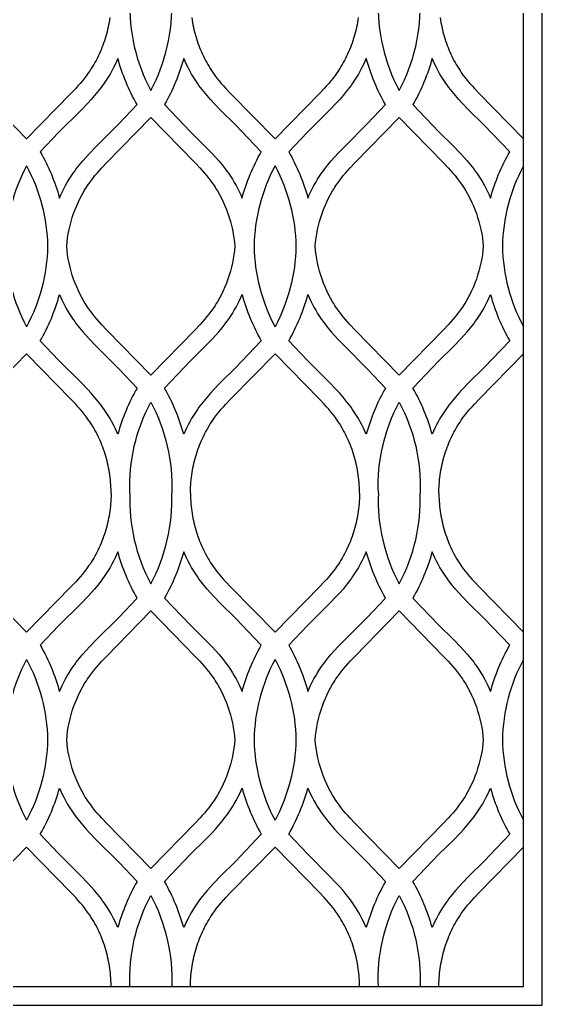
# Model space of a CAD drawing. Extents: x 598 to 1036, y 464 to 1319.
# Drawn here: x 813.9 to 1035.8, y 463.9 to 882.8 of the extents above; entities that cross this region are included whole.
import ezdxf

# ---------------------------------------------------------------- set-up
doc = ezdxf.new("R2010")
doc.units = 0
doc.layers.add('LAYER_01', color=7, linetype='CONTINUOUS')

msp = doc.modelspace()

# ---------------------------------------------------------------- linework, layer by layer
at = {"layer": 'LAYER_01'}
for points in [[(597.73, 463.89), (1035.82, 463.89), (1035.82, 1318.88), (597.73, 1318.88)], [(605.73, 471.89), (1027.82, 471.89), (1027.82, 1310.88), (605.73, 1310.88)], [(833.82, 786.51), (833.99, 788.29), (834.22, 790.07), (834.51, 791.84), (834.85, 793.59), (835.25, 795.34), (835.7, 797.07), (836.21, 798.78), (836.77, 800.47), (837.39, 802.15), (838.06, 803.79), (838.78, 805.42), (839.55, 807.01), (840.38, 808.58), (841.25, 810.11), (841.71, 810.86), (842.18, 811.6), (842.66, 812.34), (843.16, 813.06), (844.01, 814.25), (844.89, 815.41), (845.8, 816.55), (846.74, 817.66), (847.7, 818.76), (848.68, 819.84), (850.7, 821.97), (869.54, 841.25), (888.38, 821.97), (890.39, 819.84), (891.37, 818.76), (892.33, 817.66), (893.27, 816.55), (894.18, 815.41), (895.07, 814.25), (895.92, 813.06), (896.41, 812.34), (896.89, 811.6), (897.36, 810.86), (897.82, 810.11), (898.69, 808.58), (899.52, 807.01), (900.29, 805.42), (901.01, 803.79), (901.68, 802.15), (902.3, 800.47), (902.86, 798.78), (903.37, 797.07), (903.82, 795.34), (904.22, 793.59), (904.56, 791.84), (904.85, 790.07), (905.08, 788.29), (905.26, 786.51), (905.08, 784.73), (904.85, 782.96), (904.56, 781.19), (904.22, 779.43), (903.82, 777.69), (903.37, 775.96), (902.86, 774.25), (902.3, 772.55), (901.68, 770.88), (901.01, 769.23), (900.29, 767.61), (899.52, 766.01), (898.69, 764.45), (897.82, 762.92), (897.36, 762.17), (896.89, 761.42), (896.41, 760.69), (895.92, 759.96), (895.07, 758.78), (894.18, 757.62), (893.27, 756.48), (892.33, 755.36), (891.37, 754.26), (890.39, 753.18), (888.38, 751.06), (869.54, 731.78), (850.7, 751.06), (848.68, 753.18), (847.7, 754.26), (846.74, 755.36), (845.8, 756.48), (844.89, 757.62), (844.01, 758.78), (843.16, 759.96), (842.66, 760.69), (842.18, 761.42), (841.71, 762.17), (841.25, 762.92), (840.38, 764.45), (839.55, 766.01), (838.78, 767.61), (838.06, 769.23), (837.39, 770.88), (836.77, 772.55), (836.21, 774.25), (835.7, 775.96), (835.25, 777.69), (834.85, 779.43), (834.51, 781.19), (834.22, 782.96), (833.99, 784.73)], [(939.34, 786.51), (939.51, 788.29), (939.75, 790.07), (940.03, 791.84), (940.38, 793.59), (940.78, 795.34), (941.23, 797.07), (941.74, 798.78), (942.3, 800.47), (942.91, 802.15), (943.58, 803.79), (944.3, 805.42), (945.08, 807.01), (945.9, 808.58), (946.78, 810.11), (947.23, 810.86), (947.7, 811.6), (948.19, 812.34), (948.68, 813.06), (949.53, 814.25), (950.41, 815.41), (951.32, 816.55), (952.26, 817.66), (953.22, 818.76), (954.21, 819.84), (956.22, 821.97), (975.06, 841.25), (993.9, 821.97), (995.92, 819.84), (996.9, 818.76), (997.86, 817.66), (998.8, 816.55), (999.71, 815.41), (1000.59, 814.25), (1001.44, 813.06), (1001.93, 812.34), (1002.42, 811.6), (1002.89, 810.86), (1003.34, 810.11), (1004.22, 808.58), (1005.04, 807.01), (1005.82, 805.42), (1006.54, 803.79), (1007.21, 802.15), (1007.82, 800.47), (1008.38, 798.78), (1008.89, 797.07), (1009.34, 795.34), (1009.74, 793.59), (1010.09, 791.84), (1010.37, 790.07), (1010.61, 788.29), (1010.78, 786.51), (1010.61, 784.73), (1010.37, 782.96), (1010.09, 781.19), (1009.74, 779.43), (1009.34, 777.69), (1008.89, 775.96), (1008.38, 774.25), (1007.82, 772.55), (1007.21, 770.88), (1006.54, 769.23), (1005.82, 767.61), (1005.04, 766.01), (1004.22, 764.45), (1003.34, 762.92), (1002.89, 762.17), (1002.42, 761.42), (1001.93, 760.69), (1001.44, 759.96), (1000.59, 758.78), (999.71, 757.62), (998.8, 756.48), (997.86, 755.36), (996.9, 754.26), (995.92, 753.18), (993.9, 751.06), (975.06, 731.78), (956.22, 751.06), (954.21, 753.18), (953.22, 754.26), (952.26, 755.36), (951.32, 756.48), (950.41, 757.62), (949.53, 758.78), (948.68, 759.96), (948.19, 760.69), (947.7, 761.42), (947.23, 762.17), (946.78, 762.92), (945.9, 764.45), (945.08, 766.01), (944.3, 767.61), (943.58, 769.23), (942.91, 770.88), (942.3, 772.55), (941.74, 774.25), (941.23, 775.96), (940.78, 777.69), (940.38, 779.43), (940.03, 781.19), (939.75, 782.96), (939.51, 784.73)], [(833.82, 576.77), (833.99, 578.55), (834.22, 580.32), (834.51, 582.09), (834.85, 583.85), (835.25, 585.59), (835.7, 587.32), (836.21, 589.03), (836.77, 590.73), (837.39, 592.4), (838.06, 594.05), (838.78, 595.67), (839.55, 597.26), (840.38, 598.83), (841.25, 600.36), (841.71, 601.11), (842.18, 601.86), (842.66, 602.59), (843.16, 603.32), (844.01, 604.5), (844.89, 605.66), (845.8, 606.8), (846.74, 607.92), (847.7, 609.02), (848.68, 610.1), (850.7, 612.22), (869.54, 631.5), (888.38, 612.22), (890.39, 610.1), (891.37, 609.02), (892.33, 607.92), (893.27, 606.8), (894.18, 605.66), (895.07, 604.5), (895.92, 603.32), (896.41, 602.59), (896.89, 601.86), (897.36, 601.11), (897.82, 600.36), (898.69, 598.83), (899.52, 597.26), (900.29, 595.67), (901.01, 594.05), (901.68, 592.4), (902.3, 590.73), (902.86, 589.03), (903.37, 587.32), (903.82, 585.59), (904.22, 583.85), (904.56, 582.09), (904.85, 580.32), (905.08, 578.55), (905.26, 576.77), (905.08, 574.99), (904.85, 573.21), (904.56, 571.44), (904.22, 569.69), (903.82, 567.94), (903.37, 566.21), (902.86, 564.5), (902.3, 562.81), (901.68, 561.13), (901.01, 559.48), (900.29, 557.86), (899.52, 556.27), (898.69, 554.7), (897.82, 553.17), (897.36, 552.42), (896.89, 551.68), (896.41, 550.94), (895.92, 550.22), (895.07, 549.03), (894.18, 547.87), (893.27, 546.73), (892.33, 545.61), (891.37, 544.52), (890.39, 543.43), (888.38, 541.31), (869.54, 522.03), (850.7, 541.31), (848.68, 543.43), (847.7, 544.52), (846.74, 545.61), (845.8, 546.73), (844.89, 547.87), (844.01, 549.03), (843.16, 550.22), (842.66, 550.94), (842.18, 551.68), (841.71, 552.42), (841.25, 553.17), (840.38, 554.7), (839.55, 556.27), (838.78, 557.86), (838.06, 559.48), (837.39, 561.13), (836.77, 562.81), (836.21, 564.5), (835.7, 566.21), (835.25, 567.94), (834.85, 569.69), (834.51, 571.44), (834.22, 573.21), (833.99, 574.99)], [(939.34, 576.77), (939.51, 578.55), (939.75, 580.32), (940.03, 582.09), (940.38, 583.85), (940.78, 585.59), (941.23, 587.32), (941.74, 589.03), (942.3, 590.73), (942.91, 592.4), (943.58, 594.05), (944.3, 595.67), (945.08, 597.26), (945.9, 598.83), (946.78, 600.36), (947.23, 601.11), (947.7, 601.86), (948.19, 602.59), (948.68, 603.32), (949.53, 604.5), (950.41, 605.66), (951.32, 606.8), (952.26, 607.92), (953.22, 609.02), (954.21, 610.1), (956.22, 612.22), (975.06, 631.5), (993.9, 612.22), (995.92, 610.1), (996.9, 609.02), (997.86, 607.92), (998.8, 606.8), (999.71, 605.66), (1000.59, 604.5), (1001.44, 603.32), (1001.93, 602.59), (1002.42, 601.86), (1002.89, 601.11), (1003.34, 600.36), (1004.22, 598.83), (1005.04, 597.26), (1005.82, 595.67), (1006.54, 594.05), (1007.21, 592.4), (1007.82, 590.73), (1008.38, 589.03), (1008.89, 587.32), (1009.34, 585.59), (1009.74, 583.85), (1010.09, 582.09), (1010.37, 580.32), (1010.61, 578.55), (1010.78, 576.77), (1010.61, 574.99), (1010.37, 573.21), (1010.09, 571.44), (1009.74, 569.69), (1009.34, 567.94), (1008.89, 566.21), (1008.38, 564.5), (1007.82, 562.81), (1007.21, 561.13), (1006.54, 559.48), (1005.82, 557.86), (1005.04, 556.27), (1004.22, 554.7), (1003.34, 553.17), (1002.89, 552.42), (1002.42, 551.68), (1001.93, 550.94), (1001.44, 550.22), (1000.59, 549.03), (999.71, 547.87), (998.8, 546.73), (997.86, 545.61), (996.9, 544.52), (995.92, 543.43), (993.9, 541.31), (975.06, 522.03), (956.22, 541.31), (954.21, 543.43), (953.22, 544.52), (952.26, 545.61), (951.32, 546.73), (950.41, 547.87), (949.53, 549.03), (948.68, 550.22), (948.19, 550.94), (947.7, 551.68), (947.23, 552.42), (946.78, 553.17), (945.9, 554.7), (945.08, 556.27), (944.3, 557.86), (943.58, 559.48), (942.91, 561.13), (942.3, 562.81), (941.74, 564.5), (941.23, 566.21), (940.78, 567.94), (940.38, 569.69), (940.03, 571.44), (939.75, 573.21), (939.51, 574.99)]]:
    msp.add_lwpolyline(points, close=True, dxfattribs=at)
for points in [[(860.66, 891.39, 0.133325), (869.54, 852.76, 0.133325), (878.41, 891.39)], [(966.19, 891.39, 0.133325), (975.06, 852.76, 0.133325), (983.93, 891.39)], [(816.77, 820.68, 0.118343), (807.86, 786.51, 0.118343), (816.77, 752.35)], [(816.77, 820.68, -0.118343), (825.69, 786.51, -0.118343), (816.77, 752.35)], [(922.3, 820.68, 0.118343), (913.38, 786.51, 0.118343), (922.3, 752.35)], [(922.3, 820.68, -0.118343), (931.21, 786.51, -0.118343), (922.3, 752.35)], [(1027.82, 820.68, 0.118343), (1018.91, 786.51, 0.118343), (1027.82, 752.35)], [(860.66, 681.64, -0.133325), (869.54, 720.27, -0.133325), (878.41, 681.64)], [(966.19, 681.64, -0.133325), (975.06, 720.27, -0.133325), (983.93, 681.64)], [(860.66, 681.64, 0.133325), (869.54, 643.01, 0.133325), (878.41, 681.64)], [(966.19, 681.64, 0.133325), (975.06, 643.01, 0.133325), (983.93, 681.64)], [(816.77, 610.93, 0.118343), (807.86, 576.77, 0.118343), (816.77, 542.6)], [(816.77, 610.93, -0.118343), (825.69, 576.77, -0.118343), (816.77, 542.6)], [(922.3, 610.93, 0.118343), (913.38, 576.77, 0.118343), (922.3, 542.6)], [(922.3, 610.93, -0.118343), (931.21, 576.77, -0.118343), (922.3, 542.6)], [(1027.82, 610.93, 0.118343), (1018.91, 576.77, 0.118343), (1027.82, 542.6)], [(860.66, 471.89, -0.133325), (869.54, 510.52, -0.133325), (878.41, 471.89)], [(966.19, 471.89, -0.133325), (975.06, 510.52, -0.133325), (983.93, 471.89)]]:
    msp.add_lwpolyline(points, format="xyb", dxfattribs=at)
for points in [[(852.14, 883.72), (851.99, 882.71), (851.82, 881.71), (851.63, 880.71), (851.43, 879.72), (851.21, 878.72), (850.97, 877.74), (850.71, 876.75), (850.44, 875.78), (850.14, 874.81), (849.83, 873.84), (849.51, 872.88), (849.16, 871.93), (848.8, 870.99), (848.42, 870.05), (848.03, 869.12), (847.61, 868.2), (847.18, 867.29), (846.74, 866.39), (846.27, 865.5), (845.8, 864.61), (845.3, 863.74), (844.79, 862.88), (844.26, 862.04), (843.72, 861.2), (843.15, 860.38), (842.3, 859.19), (841.42, 858.03), (840.51, 856.89), (839.57, 855.77), (838.61, 854.68), (837.63, 853.59), (835.62, 851.47), (816.77, 832.19)], [(886.93, 883.72), (887.08, 882.71), (887.25, 881.71), (887.44, 880.71), (887.64, 879.72), (887.86, 878.72), (888.1, 877.74), (888.36, 876.75), (888.64, 875.78), (888.93, 874.81), (889.24, 873.84), (889.57, 872.88), (889.91, 871.93), (890.27, 870.99), (890.65, 870.05), (891.05, 869.12), (891.46, 868.2), (891.89, 867.29), (892.33, 866.39), (892.8, 865.5), (893.28, 864.61), (893.77, 863.74), (894.28, 862.88), (894.81, 862.04), (895.36, 861.2), (895.92, 860.38), (896.77, 859.19), (897.65, 858.03), (898.56, 856.89), (899.5, 855.77), (900.46, 854.68), (901.44, 853.59), (903.46, 851.47), (922.3, 832.19)], [(957.66, 883.72), (957.51, 882.71), (957.34, 881.71), (957.16, 880.71), (956.95, 879.72), (956.73, 878.72), (956.49, 877.74), (956.23, 876.75), (955.96, 875.78), (955.67, 874.81), (955.36, 873.84), (955.03, 872.88), (954.69, 871.93), (954.32, 870.99), (953.95, 870.05), (953.55, 869.12), (953.14, 868.2), (952.71, 867.29), (952.26, 866.39), (951.8, 865.5), (951.32, 864.61), (950.82, 863.74), (950.31, 862.88), (949.78, 862.04), (949.24, 861.2), (948.68, 860.38), (947.83, 859.19), (946.95, 858.03), (946.03, 856.89), (945.1, 855.77), (944.13, 854.68), (943.15, 853.59), (941.14, 851.47), (922.3, 832.19)], [(992.46, 883.72), (992.61, 882.71), (992.78, 881.71), (992.96, 880.71), (993.17, 879.72), (993.39, 878.72), (993.63, 877.74), (993.89, 876.75), (994.16, 875.78), (994.45, 874.81), (994.76, 873.84), (995.09, 872.88), (995.43, 871.93), (995.8, 870.99), (996.18, 870.05), (996.57, 869.12), (996.98, 868.2), (997.41, 867.29), (997.86, 866.39), (998.32, 865.5), (998.8, 864.61), (999.3, 863.74), (999.81, 862.88), (1000.34, 862.04), (1000.88, 861.2), (1001.44, 860.38), (1002.29, 859.19), (1003.18, 858.03), (1004.09, 856.89), (1005.02, 855.77), (1005.99, 854.68), (1006.97, 853.59), (1008.98, 851.47), (1027.82, 832.19)], [(797.93, 851.47), (816.77, 832.19)], [(797.93, 721.55), (816.77, 740.84)], [(852.68, 681.64), (852.65, 683.24), (852.61, 684.25), (852.56, 685.26), (852.48, 686.28), (852.38, 687.29), (852.27, 688.3), (852.14, 689.31), (851.99, 690.31), (851.82, 691.31), (851.63, 692.31), (851.43, 693.31), (851.21, 694.3), (850.97, 695.29), (850.71, 696.27), (850.44, 697.25), (850.14, 698.22), (849.83, 699.19), (849.51, 700.14), (849.16, 701.1), (848.8, 702.04), (848.42, 702.98), (848.03, 703.91), (847.61, 704.83), (847.18, 705.74), (846.74, 706.64), (846.27, 707.53), (845.8, 708.41), (845.3, 709.28), (844.79, 710.14), (844.26, 710.99), (843.72, 711.83), (843.15, 712.65), (842.3, 713.84), (841.42, 715), (840.51, 716.13), (839.57, 717.25), (838.61, 718.35), (837.63, 719.43), (835.62, 721.55), (816.77, 740.84)], [(886.39, 681.64), (886.42, 683.24), (886.46, 684.25), (886.52, 685.26), (886.59, 686.28), (886.69, 687.29), (886.8, 688.3), (886.93, 689.31), (887.08, 690.31), (887.25, 691.31), (887.44, 692.31), (887.64, 693.31), (887.86, 694.3), (888.1, 695.29), (888.36, 696.27), (888.64, 697.25), (888.93, 698.22), (889.24, 699.19), (889.57, 700.14), (889.91, 701.1), (890.27, 702.04), (890.65, 702.98), (891.05, 703.91), (891.46, 704.83), (891.89, 705.74), (892.33, 706.64), (892.8, 707.53), (893.28, 708.41), (893.77, 709.28), (894.28, 710.14), (894.81, 710.99), (895.36, 711.83), (895.92, 712.65), (896.77, 713.84), (897.65, 715), (898.56, 716.13), (899.5, 717.25), (900.46, 718.35), (901.44, 719.43), (903.46, 721.55), (922.3, 740.84)], [(958.2, 681.64), (958.18, 683.24), (958.14, 684.25), (958.08, 685.26), (958, 686.28), (957.91, 687.29), (957.79, 688.3), (957.66, 689.31), (957.51, 690.31), (957.34, 691.31), (957.16, 692.31), (956.95, 693.31), (956.73, 694.3), (956.49, 695.29), (956.23, 696.27), (955.96, 697.25), (955.67, 698.22), (955.36, 699.19), (955.03, 700.14), (954.69, 701.1), (954.32, 702.04), (953.95, 702.98), (953.55, 703.91), (953.14, 704.83), (952.71, 705.74), (952.26, 706.64), (951.8, 707.53), (951.32, 708.41), (950.82, 709.28), (950.31, 710.14), (949.78, 710.99), (949.24, 711.83), (948.68, 712.65), (947.83, 713.84), (946.95, 715), (946.03, 716.13), (945.1, 717.25), (944.13, 718.35), (943.15, 719.43), (941.14, 721.55), (922.3, 740.84)], [(991.92, 681.64), (991.94, 683.24), (991.98, 684.25), (992.04, 685.26), (992.12, 686.28), (992.21, 687.29), (992.33, 688.3), (992.46, 689.31), (992.61, 690.31), (992.78, 691.31), (992.96, 692.31), (993.17, 693.31), (993.39, 694.3), (993.63, 695.29), (993.89, 696.27), (994.16, 697.25), (994.45, 698.22), (994.76, 699.19), (995.09, 700.14), (995.43, 701.1), (995.8, 702.04), (996.18, 702.98), (996.57, 703.91), (996.98, 704.83), (997.41, 705.74), (997.86, 706.64), (998.32, 707.53), (998.8, 708.41), (999.3, 709.28), (999.81, 710.14), (1000.34, 710.99), (1000.88, 711.83), (1001.44, 712.65), (1002.29, 713.84), (1003.18, 715), (1004.09, 716.13), (1005.02, 717.25), (1005.99, 718.35), (1006.97, 719.43), (1008.98, 721.55), (1027.82, 740.84)], [(852.68, 681.64), (852.65, 680.04), (852.61, 679.03), (852.56, 678.02), (852.48, 677), (852.38, 675.99), (852.27, 674.98), (852.14, 673.97), (851.99, 672.97), (851.82, 671.96), (851.63, 670.96), (851.43, 669.97), (851.21, 668.98), (850.97, 667.99), (850.71, 667.01), (850.44, 666.03), (850.14, 665.06), (849.83, 664.09), (849.51, 663.13), (849.16, 662.18), (848.8, 661.24), (848.42, 660.3), (848.03, 659.37), (847.61, 658.45), (847.18, 657.54), (846.74, 656.64), (846.27, 655.75), (845.8, 654.87), (845.3, 654), (844.79, 653.14), (844.26, 652.29), (843.72, 651.45), (843.15, 650.63), (842.3, 649.44), (841.42, 648.28), (840.51, 647.14), (839.57, 646.03), (838.61, 644.93), (837.63, 643.85), (835.62, 641.72), (816.77, 622.44)], [(886.39, 681.64), (886.42, 680.04), (886.46, 679.03), (886.52, 678.02), (886.59, 677), (886.69, 675.99), (886.8, 674.98), (886.93, 673.97), (887.08, 672.97), (887.25, 671.96), (887.44, 670.96), (887.64, 669.97), (887.86, 668.98), (888.1, 667.99), (888.36, 667.01), (888.64, 666.03), (888.93, 665.06), (889.24, 664.09), (889.57, 663.13), (889.91, 662.18), (890.27, 661.24), (890.65, 660.3), (891.05, 659.37), (891.46, 658.45), (891.89, 657.54), (892.33, 656.64), (892.8, 655.75), (893.28, 654.87), (893.77, 654), (894.28, 653.14), (894.81, 652.29), (895.36, 651.45), (895.92, 650.63), (896.77, 649.44), (897.65, 648.28), (898.56, 647.14), (899.5, 646.03), (900.46, 644.93), (901.44, 643.85), (903.46, 641.72), (922.3, 622.44)], [(958.2, 681.64), (958.18, 680.04), (958.14, 679.03), (958.08, 678.02), (958, 677), (957.91, 675.99), (957.79, 674.98), (957.66, 673.97), (957.51, 672.97), (957.34, 671.96), (957.16, 670.96), (956.95, 669.97), (956.73, 668.98), (956.49, 667.99), (956.23, 667.01), (955.96, 666.03), (955.67, 665.06), (955.36, 664.09), (955.03, 663.13), (954.69, 662.18), (954.32, 661.24), (953.95, 660.3), (953.55, 659.37), (953.14, 658.45), (952.71, 657.54), (952.26, 656.64), (951.8, 655.75), (951.32, 654.87), (950.82, 654), (950.31, 653.14), (949.78, 652.29), (949.24, 651.45), (948.68, 650.63), (947.83, 649.44), (946.95, 648.28), (946.03, 647.14), (945.1, 646.03), (944.13, 644.93), (943.15, 643.85), (941.14, 641.72), (922.3, 622.44)], [(991.92, 681.64), (991.94, 680.04), (991.98, 679.03), (992.04, 678.02), (992.12, 677), (992.21, 675.99), (992.33, 674.98), (992.46, 673.97), (992.61, 672.97), (992.78, 671.96), (992.96, 670.96), (993.17, 669.97), (993.39, 668.98), (993.63, 667.99), (993.89, 667.01), (994.16, 666.03), (994.45, 665.06), (994.76, 664.09), (995.09, 663.13), (995.43, 662.18), (995.8, 661.24), (996.18, 660.3), (996.57, 659.37), (996.98, 658.45), (997.41, 657.54), (997.86, 656.64), (998.32, 655.75), (998.8, 654.87), (999.3, 654), (999.81, 653.14), (1000.34, 652.29), (1000.88, 651.45), (1001.44, 650.63), (1002.29, 649.44), (1003.18, 648.28), (1004.09, 647.14), (1005.02, 646.03), (1005.99, 644.93), (1006.97, 643.85), (1008.98, 641.72), (1027.82, 622.44)], [(797.93, 641.72), (816.77, 622.44)], [(797.93, 511.81), (816.77, 531.09)], [(852.68, 471.89), (852.65, 473.49), (852.61, 474.5), (852.56, 475.52), (852.48, 476.53), (852.38, 477.54), (852.27, 478.55), (852.14, 479.56), (851.99, 480.56), (851.82, 481.57), (851.63, 482.57), (851.43, 483.56), (851.21, 484.55), (850.97, 485.54), (850.71, 486.52), (850.44, 487.5), (850.14, 488.47), (849.83, 489.44), (849.51, 490.4), (849.16, 491.35), (848.8, 492.29), (848.42, 493.23), (848.03, 494.16), (847.61, 495.08), (847.18, 495.99), (846.74, 496.89), (846.27, 497.78), (845.8, 498.66), (845.3, 499.54), (844.79, 500.39), (844.26, 501.24), (843.72, 502.08), (843.15, 502.9), (842.3, 504.09), (841.42, 505.25), (840.51, 506.39), (839.57, 507.5), (838.61, 508.6), (837.63, 509.68), (835.62, 511.81), (816.77, 531.09)], [(886.39, 471.89), (886.42, 473.49), (886.46, 474.5), (886.52, 475.52), (886.59, 476.53), (886.69, 477.54), (886.8, 478.55), (886.93, 479.56), (887.08, 480.56), (887.25, 481.57), (887.44, 482.57), (887.64, 483.56), (887.86, 484.55), (888.1, 485.54), (888.36, 486.52), (888.64, 487.5), (888.93, 488.47), (889.24, 489.44), (889.57, 490.4), (889.91, 491.35), (890.27, 492.29), (890.65, 493.23), (891.05, 494.16), (891.46, 495.08), (891.89, 495.99), (892.33, 496.89), (892.8, 497.78), (893.28, 498.66), (893.77, 499.54), (894.28, 500.39), (894.81, 501.24), (895.36, 502.08), (895.92, 502.9), (896.77, 504.09), (897.65, 505.25), (898.56, 506.39), (899.5, 507.5), (900.46, 508.6), (901.44, 509.68), (903.46, 511.81), (922.3, 531.09)], [(958.2, 471.89), (958.18, 473.49), (958.14, 474.5), (958.08, 475.52), (958, 476.53), (957.91, 477.54), (957.79, 478.55), (957.66, 479.56), (957.51, 480.56), (957.34, 481.57), (957.16, 482.57), (956.95, 483.56), (956.73, 484.55), (956.49, 485.54), (956.23, 486.52), (955.96, 487.5), (955.67, 488.47), (955.36, 489.44), (955.03, 490.4), (954.69, 491.35), (954.32, 492.29), (953.95, 493.23), (953.55, 494.16), (953.14, 495.08), (952.71, 495.99), (952.26, 496.89), (951.8, 497.78), (951.32, 498.66), (950.82, 499.54), (950.31, 500.39), (949.78, 501.24), (949.24, 502.08), (948.68, 502.9), (947.83, 504.09), (946.95, 505.25), (946.03, 506.39), (945.1, 507.5), (944.13, 508.6), (943.15, 509.68), (941.14, 511.81), (922.3, 531.09)], [(991.92, 471.89), (991.94, 473.49), (991.98, 474.5), (992.04, 475.52), (992.12, 476.53), (992.21, 477.54), (992.33, 478.55), (992.46, 479.56), (992.61, 480.56), (992.78, 481.57), (992.96, 482.57), (993.17, 483.56), (993.39, 484.55), (993.63, 485.54), (993.89, 486.52), (994.16, 487.5), (994.45, 488.47), (994.76, 489.44), (995.09, 490.4), (995.43, 491.35), (995.8, 492.29), (996.18, 493.23), (996.57, 494.16), (996.98, 495.08), (997.41, 495.99), (997.86, 496.89), (998.32, 497.78), (998.8, 498.66), (999.3, 499.54), (999.81, 500.39), (1000.34, 501.24), (1000.88, 502.08), (1001.44, 502.9), (1002.29, 504.09), (1003.18, 505.25), (1004.09, 506.39), (1005.02, 507.5), (1005.99, 508.6), (1006.97, 509.68), (1008.98, 511.81), (1027.82, 531.09)]]:
    msp.add_lwpolyline(points, dxfattribs=at)
for points in [[(863.72, 846.75, -0.063829), (855.56, 866.38), (855, 865.11), (854.4, 863.84), (853.72, 862.46), (852.99, 861.1), (852.23, 859.75), (851.44, 858.43), (850.61, 857.12), (849.74, 855.84), (849.09, 854.91), (848.42, 854), (847.06, 852.27), (845.65, 850.58), (844.25, 848.98), (842.8, 847.41), (839.92, 844.45), (830.39, 834.92), (822.59, 826.69, -0.063829), (830.75, 807.05), (831.31, 808.33), (831.91, 809.6), (832.6, 810.98), (833.32, 812.34), (834.08, 813.69), (834.87, 815.01), (835.7, 816.32), (836.57, 817.6), (837.22, 818.52), (837.89, 819.43), (839.25, 821.17), (840.66, 822.86), (842.06, 824.46), (843.51, 826.03), (846.39, 828.99), (855.92, 838.52)], [(883.51, 866.38, -0.063829), (875.35, 846.75), (886.37, 835.22), (892.69, 828.99), (895.56, 826.03), (897.01, 824.46), (898.41, 822.86), (899.82, 821.17), (901.18, 819.43), (901.85, 818.52), (902.5, 817.6), (903.37, 816.32), (904.2, 815.01), (905, 813.69), (905.75, 812.34), (906.48, 810.98), (907.17, 809.6), (907.76, 808.33), (908.32, 807.05, -0.063829), (916.48, 826.69), (905.46, 838.22), (899.15, 844.45), (896.27, 847.41), (894.83, 848.98), (893.42, 850.58), (892.01, 852.27), (890.66, 854), (889.98, 854.91), (889.33, 855.84), (888.46, 857.12), (887.63, 858.43), (886.84, 859.75), (886.08, 861.1), (885.36, 862.46), (884.67, 863.84), (884.08, 865.11)], [(969.25, 846.75, -0.063829), (961.08, 866.38), (960.52, 865.11), (959.93, 863.84), (959.24, 862.46), (958.52, 861.1), (957.76, 859.75), (956.96, 858.43), (956.13, 857.12), (955.27, 855.84), (954.61, 854.91), (953.94, 854), (952.59, 852.27), (951.18, 850.58), (949.77, 848.98), (948.33, 847.41), (945.45, 844.45), (935.91, 834.92), (928.11, 826.69, -0.063829), (936.28, 807.05), (936.84, 808.33), (937.43, 809.6), (938.12, 810.98), (938.84, 812.34), (939.6, 813.69), (940.39, 815.01), (941.23, 816.32), (942.09, 817.6), (942.75, 818.52), (943.42, 819.43), (944.77, 821.17), (946.18, 822.86), (947.59, 824.46), (949.03, 826.03), (951.91, 828.99), (961.45, 838.52)], [(989.04, 866.38, -0.063829), (980.87, 846.75), (991.9, 835.22), (998.21, 828.99), (1001.09, 826.03), (1002.53, 824.46), (1003.94, 822.86), (1005.35, 821.17), (1006.7, 819.43), (1007.37, 818.52), (1008.03, 817.6), (1008.9, 816.32), (1009.73, 815.01), (1010.52, 813.69), (1011.28, 812.34), (1012, 810.98), (1012.69, 809.6), (1013.28, 808.33), (1013.84, 807.05, -0.063829), (1022.01, 826.69), (1010.98, 838.22), (1004.67, 844.45), (1001.79, 847.41), (1000.35, 848.98), (998.94, 850.58), (997.54, 852.27), (996.18, 854), (995.51, 854.91), (994.85, 855.84), (993.99, 857.12), (993.16, 858.43), (992.36, 859.75), (991.6, 861.1), (990.88, 862.46), (990.19, 863.84), (989.6, 865.11)], [(863.72, 726.28, 0.063829), (855.56, 706.64), (855, 707.92), (854.4, 709.18), (853.72, 710.57), (852.99, 711.93), (852.23, 713.27), (851.44, 714.6), (850.61, 715.9), (849.74, 717.19), (849.09, 718.11), (848.42, 719.02), (847.06, 720.76), (845.65, 722.45), (844.25, 724.05), (842.8, 725.61), (839.92, 728.58), (830.39, 738.11), (822.59, 746.33, 0.063829), (830.75, 765.97), (831.31, 764.69), (831.91, 763.43), (832.6, 762.05), (833.32, 760.68), (834.08, 759.34), (834.87, 758.02), (835.7, 756.71), (836.57, 755.43), (837.22, 754.5), (837.89, 753.59), (839.25, 751.85), (840.66, 750.16), (842.06, 748.56), (843.51, 747), (846.39, 744.03), (855.92, 734.5)], [(883.51, 706.64, 0.063829), (875.35, 726.28), (886.37, 737.8), (892.69, 744.03), (895.56, 747), (897.01, 748.56), (898.41, 750.16), (899.82, 751.85), (901.18, 753.59), (901.85, 754.5), (902.5, 755.43), (903.37, 756.71), (904.2, 758.02), (905, 759.34), (905.75, 760.68), (906.48, 762.05), (907.17, 763.43), (907.76, 764.69), (908.32, 765.97, 0.063829), (916.48, 746.33), (905.46, 734.81), (899.15, 728.58), (896.27, 725.61), (894.83, 724.05), (893.42, 722.45), (892.01, 720.76), (890.66, 719.02), (889.98, 718.11), (889.33, 717.19), (888.46, 715.9), (887.63, 714.6), (886.84, 713.27), (886.08, 711.93), (885.36, 710.57), (884.67, 709.18), (884.08, 707.92)], [(969.25, 726.28, 0.063829), (961.08, 706.64), (960.52, 707.92), (959.93, 709.18), (959.24, 710.57), (958.52, 711.93), (957.76, 713.27), (956.96, 714.6), (956.13, 715.9), (955.27, 717.19), (954.61, 718.11), (953.94, 719.02), (952.59, 720.76), (951.18, 722.45), (949.77, 724.05), (948.33, 725.61), (945.45, 728.58), (935.91, 738.11), (928.11, 746.33, 0.063829), (936.28, 765.97), (936.84, 764.69), (937.43, 763.43), (938.12, 762.05), (938.84, 760.68), (939.6, 759.34), (940.39, 758.02), (941.23, 756.71), (942.09, 755.43), (942.75, 754.5), (943.42, 753.59), (944.77, 751.85), (946.18, 750.16), (947.59, 748.56), (949.03, 747), (951.91, 744.03), (961.45, 734.5)], [(989.04, 706.64, 0.063829), (980.87, 726.28), (991.9, 737.8), (998.21, 744.03), (1001.09, 747), (1002.53, 748.56), (1003.94, 750.16), (1005.35, 751.85), (1006.7, 753.59), (1007.37, 754.5), (1008.03, 755.43), (1008.9, 756.71), (1009.73, 758.02), (1010.52, 759.34), (1011.28, 760.68), (1012, 762.05), (1012.69, 763.43), (1013.28, 764.69), (1013.84, 765.97, 0.063829), (1022.01, 746.33), (1010.98, 734.81), (1004.67, 728.58), (1001.79, 725.61), (1000.35, 724.05), (998.94, 722.45), (997.54, 720.76), (996.18, 719.02), (995.51, 718.11), (994.85, 717.19), (993.99, 715.9), (993.16, 714.6), (992.36, 713.27), (991.6, 711.93), (990.88, 710.57), (990.19, 709.18), (989.6, 707.92)], [(863.72, 637, -0.063829), (855.56, 656.64), (855, 655.36), (854.4, 654.1), (853.72, 652.71), (852.99, 651.35), (852.23, 650.01), (851.44, 648.68), (850.61, 647.37), (849.74, 646.09), (849.09, 645.17), (848.42, 644.26), (847.06, 642.52), (845.65, 640.83), (844.25, 639.23), (842.8, 637.66), (839.92, 634.7), (830.39, 625.17), (822.59, 616.94, -0.063829), (830.75, 597.31), (831.31, 598.58), (831.91, 599.85), (832.6, 601.23), (833.32, 602.59), (834.08, 603.94), (834.87, 605.26), (835.7, 606.57), (836.57, 607.85), (837.22, 608.78), (837.89, 609.69), (839.25, 611.42), (840.66, 613.12), (842.06, 614.71), (843.51, 616.28), (846.39, 619.24), (855.92, 628.78)], [(883.51, 656.64, -0.063829), (875.35, 637), (886.37, 625.48), (892.69, 619.24), (895.56, 616.28), (897.01, 614.71), (898.41, 613.12), (899.82, 611.42), (901.18, 609.69), (901.85, 608.78), (902.5, 607.85), (903.37, 606.57), (904.2, 605.26), (905, 603.94), (905.75, 602.59), (906.48, 601.23), (907.17, 599.85), (907.76, 598.58), (908.32, 597.31, -0.063829), (916.48, 616.94), (905.46, 628.47), (899.15, 634.7), (896.27, 637.66), (894.83, 639.23), (893.42, 640.83), (892.01, 642.52), (890.66, 644.26), (889.98, 645.17), (889.33, 646.09), (888.46, 647.37), (887.63, 648.68), (886.84, 650.01), (886.08, 651.35), (885.36, 652.71), (884.67, 654.1), (884.08, 655.36)], [(969.25, 637, -0.063829), (961.08, 656.64), (960.52, 655.36), (959.93, 654.1), (959.24, 652.71), (958.52, 651.35), (957.76, 650.01), (956.96, 648.68), (956.13, 647.37), (955.27, 646.09), (954.61, 645.17), (953.94, 644.26), (952.59, 642.52), (951.18, 640.83), (949.77, 639.23), (948.33, 637.66), (945.45, 634.7), (935.91, 625.17), (928.11, 616.94, -0.063829), (936.28, 597.31), (936.84, 598.58), (937.43, 599.85), (938.12, 601.23), (938.84, 602.59), (939.6, 603.94), (940.39, 605.26), (941.23, 606.57), (942.09, 607.85), (942.75, 608.78), (943.42, 609.69), (944.77, 611.42), (946.18, 613.12), (947.59, 614.71), (949.03, 616.28), (951.91, 619.24), (961.45, 628.78)], [(989.04, 656.64, -0.063829), (980.87, 637), (991.9, 625.48), (998.21, 619.24), (1001.09, 616.28), (1002.53, 614.71), (1003.94, 613.12), (1005.35, 611.42), (1006.7, 609.69), (1007.37, 608.78), (1008.03, 607.85), (1008.9, 606.57), (1009.73, 605.26), (1010.52, 603.94), (1011.28, 602.59), (1012, 601.23), (1012.69, 599.85), (1013.28, 598.58), (1013.84, 597.31, -0.063829), (1022.01, 616.94), (1010.98, 628.47), (1004.67, 634.7), (1001.79, 637.66), (1000.35, 639.23), (998.94, 640.83), (997.54, 642.52), (996.18, 644.26), (995.51, 645.17), (994.85, 646.09), (993.99, 647.37), (993.16, 648.68), (992.36, 650.01), (991.6, 651.35), (990.88, 652.71), (990.19, 654.1), (989.6, 655.36)], [(863.72, 516.53, 0.063829), (855.56, 496.89), (855, 498.17), (854.4, 499.44), (853.72, 500.82), (852.99, 502.18), (852.23, 503.53), (851.44, 504.85), (850.61, 506.16), (849.74, 507.44), (849.09, 508.36), (848.42, 509.28), (847.06, 511.01), (845.65, 512.7), (844.25, 514.3), (842.8, 515.87), (839.92, 518.83), (830.39, 528.36), (822.59, 536.59, 0.063829), (830.75, 556.23), (831.31, 554.95), (831.91, 553.68), (832.6, 552.3), (833.32, 550.94), (834.08, 549.59), (834.87, 548.27), (835.7, 546.96), (836.57, 545.68), (837.22, 544.75), (837.89, 543.84), (839.25, 542.11), (840.66, 540.42), (842.06, 538.82), (843.51, 537.25), (846.39, 534.29), (855.92, 524.76)], [(883.51, 496.89, 0.063829), (875.35, 516.53), (886.37, 528.06), (892.69, 534.29), (895.56, 537.25), (897.01, 538.82), (898.41, 540.42), (899.82, 542.11), (901.18, 543.84), (901.85, 544.75), (902.5, 545.68), (903.37, 546.96), (904.2, 548.27), (905, 549.59), (905.75, 550.94), (906.48, 552.3), (907.17, 553.68), (907.76, 554.95), (908.32, 556.23, 0.063829), (916.48, 536.59), (905.46, 525.06), (899.15, 518.83), (896.27, 515.87), (894.83, 514.3), (893.42, 512.7), (892.01, 511.01), (890.66, 509.28), (889.98, 508.36), (889.33, 507.44), (888.46, 506.16), (887.63, 504.85), (886.84, 503.53), (886.08, 502.18), (885.36, 500.82), (884.67, 499.44), (884.08, 498.17)], [(969.25, 516.53, 0.063829), (961.08, 496.89), (960.52, 498.17), (959.93, 499.44), (959.24, 500.82), (958.52, 502.18), (957.76, 503.53), (956.96, 504.85), (956.13, 506.16), (955.27, 507.44), (954.61, 508.36), (953.94, 509.28), (952.59, 511.01), (951.18, 512.7), (949.77, 514.3), (948.33, 515.87), (945.45, 518.83), (935.91, 528.36), (928.11, 536.59, 0.063829), (936.28, 556.23), (936.84, 554.95), (937.43, 553.68), (938.12, 552.3), (938.84, 550.94), (939.6, 549.59), (940.39, 548.27), (941.23, 546.96), (942.09, 545.68), (942.75, 544.75), (943.42, 543.84), (944.77, 542.11), (946.18, 540.42), (947.59, 538.82), (949.03, 537.25), (951.91, 534.29), (961.45, 524.76)], [(989.04, 496.89, 0.063829), (980.87, 516.53), (991.9, 528.06), (998.21, 534.29), (1001.09, 537.25), (1002.53, 538.82), (1003.94, 540.42), (1005.35, 542.11), (1006.7, 543.84), (1007.37, 544.75), (1008.03, 545.68), (1008.9, 546.96), (1009.73, 548.27), (1010.52, 549.59), (1011.28, 550.94), (1012, 552.3), (1012.69, 553.68), (1013.28, 554.95), (1013.84, 556.23, 0.063829), (1022.01, 536.59), (1010.98, 525.06), (1004.67, 518.83), (1001.79, 515.87), (1000.35, 514.3), (998.94, 512.7), (997.54, 511.01), (996.18, 509.28), (995.51, 508.36), (994.85, 507.44), (993.99, 506.16), (993.16, 504.85), (992.36, 503.53), (991.6, 502.18), (990.88, 500.82), (990.19, 499.44), (989.6, 498.17)]]:
    msp.add_lwpolyline(points, format="xyb", close=True, dxfattribs=at)

doc.saveas('drawing.dxf')
